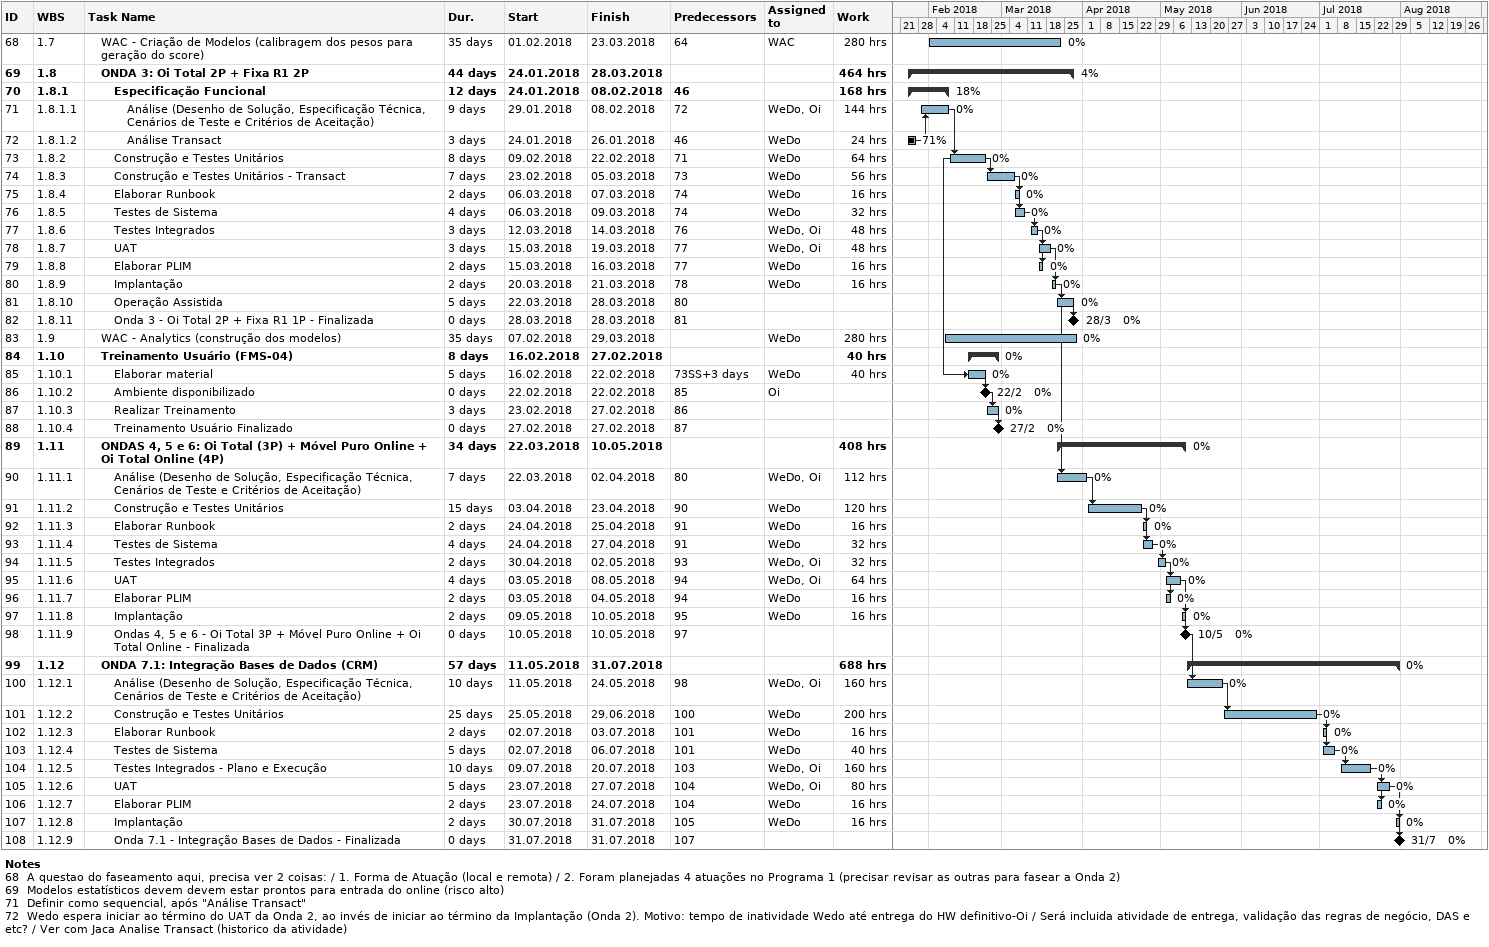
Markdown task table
| ID | WBS | Task | Duration | Start | Finish | Predecessors | Resources | % complete | Work (h) |
|---|---|---|---|---|---|---|---|---|---|
| 68 | 1.7 | WAC - Criação de Modelos (calibragem dos pesos para geração do score) | 35d | 2018-02-01 | 2018-03-23 | 64 | WAC | 0 | 280 |
| 69 | 1.8 | **ONDA 3: Oi Total 2P + Fixa R1 2P** | 44d | 2018-01-24 | 2018-03-28 |  |  | 4 | 464 |
| 70 | 1.8.1 | **Especificação Funcional** | 12d | 2018-01-24 | 2018-02-08 | 46 |  | 18 | 168 |
| 71 | 1.8.1.1 | Análise (Desenho de Solução, Especificação Técnica, Cenários de Teste e Critérios de Aceitação) | 9d | 2018-01-29 | 2018-02-08 | 72 | WeDo, Oi | 0 | 144 |
| 72 | 1.8.1.2 | Análise Transact | 3d | 2018-01-24 | 2018-01-26 | 46 | WeDo | 71 | 24 |
| 73 | 1.8.2 | Construção e Testes Unitários | 8d | 2018-02-09 | 2018-02-22 | 71 | WeDo | 0 | 64 |
| 74 | 1.8.3 | Construção e Testes Unitários - Transact | 7d | 2018-02-23 | 2018-03-05 | 73 | WeDo | 0 | 56 |
| 75 | 1.8.4 | Elaborar Runbook | 2d | 2018-03-06 | 2018-03-07 | 74 | WeDo | 0 | 16 |
| 76 | 1.8.5 | Testes de Sistema | 4d | 2018-03-06 | 2018-03-09 | 74 | WeDo | 0 | 32 |
| 77 | 1.8.6 | Testes Integrados | 3d | 2018-03-12 | 2018-03-14 | 76 | WeDo, Oi | 0 | 48 |
| 78 | 1.8.7 | UAT | 3d | 2018-03-15 | 2018-03-19 | 77 | WeDo, Oi | 0 | 48 |
| 79 | 1.8.8 | Elaborar PLIM | 2d | 2018-03-15 | 2018-03-16 | 77 | WeDo | 0 | 16 |
| 80 | 1.8.9 | Implantação | 2d | 2018-03-20 | 2018-03-21 | 78 | WeDo | 0 | 16 |
| 81 | 1.8.10 | Operação Assistida | 5d | 2018-03-22 | 2018-03-28 | 80 |  | 0 |  |
| 82 | 1.8.11 | Onda 3 - Oi Total 2P + Fixa R1 1P - Finalizada | 0d | 2018-03-28 | 2018-03-28 | 81 |  | 0 |  |
| 83 | 1.9 | WAC - Analytics (construção dos modelos) | 35d | 2018-02-07 | 2018-03-29 |  | WeDo | 0 | 280 |
| 84 | 1.10 | **Treinamento Usuário (FMS-04)** | 8d | 2018-02-16 | 2018-02-27 |  |  | 0 | 40 |
| 85 | 1.10.1 | Elaborar material | 5d | 2018-02-16 | 2018-02-22 | 73SS+3d | WeDo | 0 | 40 |
| 86 | 1.10.2 | Ambiente disponibilizado | 0d | 2018-02-22 | 2018-02-22 | 85 | Oi | 0 |  |
| 87 | 1.10.3 | Realizar Treinamento | 3d | 2018-02-23 | 2018-02-27 | 86 |  | 0 |  |
| 88 | 1.10.4 | Treinamento Usuário Finalizado | 0d | 2018-02-27 | 2018-02-27 | 87 |  | 0 |  |
| 89 | 1.11 | **ONDAS 4, 5 e 6: Oi Total (3P) + Móvel Puro Online + Oi Total Online (4P)** | 34d | 2018-03-22 | 2018-05-10 |  |  | 0 | 408 |
| 90 | 1.11.1 | Análise (Desenho de Solução, Especificação Técnica, Cenários de Teste e Critérios de Aceitação) | 7d | 2018-03-22 | 2018-04-02 | 80 | WeDo, Oi | 0 | 112 |
| 91 | 1.11.2 | Construção e Testes Unitários | 15d | 2018-04-03 | 2018-04-23 | 90 | WeDo | 0 | 120 |
| 92 | 1.11.3 | Elaborar Runbook | 2d | 2018-04-24 | 2018-04-25 | 91 | WeDo | 0 | 16 |
| 93 | 1.11.4 | Testes de Sistema | 4d | 2018-04-24 | 2018-04-27 | 91 | WeDo | 0 | 32 |
| 94 | 1.11.5 | Testes Integrados | 2d | 2018-04-30 | 2018-05-02 | 93 | WeDo, Oi | 0 | 32 |
| 95 | 1.11.6 | UAT | 4d | 2018-05-03 | 2018-05-08 | 94 | WeDo, Oi | 0 | 64 |
| 96 | 1.11.7 | Elaborar PLIM | 2d | 2018-05-03 | 2018-05-04 | 94 | WeDo | 0 | 16 |
| 97 | 1.11.8 | Implantação | 2d | 2018-05-09 | 2018-05-10 | 95 | WeDo | 0 | 16 |
| 98 | 1.11.9 | Ondas 4, 5 e 6 - Oi Total 3P + Móvel Puro Online + Oi Total Online - Finalizada | 0d | 2018-05-10 | 2018-05-10 | 97 |  | 0 |  |
| 99 | 1.12 | **ONDA 7.1: Integração Bases de Dados (CRM)** | 57d | 2018-05-11 | 2018-07-31 |  |  | 0 | 688 |
| 100 | 1.12.1 | Análise (Desenho de Solução, Especificação Técnica, Cenários de Teste e Critérios de Aceitação) | 10d | 2018-05-11 | 2018-05-24 | 98 | WeDo, Oi | 0 | 160 |
| 101 | 1.12.2 | Construção e Testes Unitários | 25d | 2018-05-25 | 2018-06-29 | 100 | WeDo | 0 | 200 |
| 102 | 1.12.3 | Elaborar Runbook | 2d | 2018-07-02 | 2018-07-03 | 101 | WeDo | 0 | 16 |
| 103 | 1.12.4 | Testes de Sistema | 5d | 2018-07-02 | 2018-07-06 | 101 | WeDo | 0 | 40 |
| 104 | 1.12.5 | Testes Integrados - Plano e Execução | 10d | 2018-07-09 | 2018-07-20 | 103 | WeDo, Oi | 0 | 160 |
| 105 | 1.12.6 | UAT | 5d | 2018-07-23 | 2018-07-27 | 104 | WeDo, Oi | 0 | 80 |
| 106 | 1.12.7 | Elaborar PLIM | 2d | 2018-07-23 | 2018-07-24 | 104 | WeDo | 0 | 16 |
| 107 | 1.12.8 | Implantação | 2d | 2018-07-30 | 2018-07-31 | 105 | WeDo | 0 | 16 |
| 108 | 1.12.9 | Onda 7.1 - Integração Bases de Dados - Finalizada | 0d | 2018-07-31 | 2018-07-31 | 107 |  | 0 |  |

Notes
- 68: A questao do faseamento aqui, precisa ver 2 coisas: / 1. Forma de Atuação (local e remota) / 2. Foram planejadas 4 atuações no Programa 1 (precisar revisar as outras para fasear a Onda 2)
- 69: Modelos estatísticos devem devem estar prontos para entrada do online (risco alto)
- 71: Definir como sequencial, após "Análise Transact"
- 72: Wedo espera iniciar ao término do UAT da Onda 2, ao invés de iniciar ao término da Implantação (Onda 2). Motivo: tempo de inatividade Wedo até entrega do HW definitivo-Oi / Será incluida atividade de entrega, validação das regras de negócio, DAS e etc? / Ver com Jaca Analise Transact (historico da atividade)
